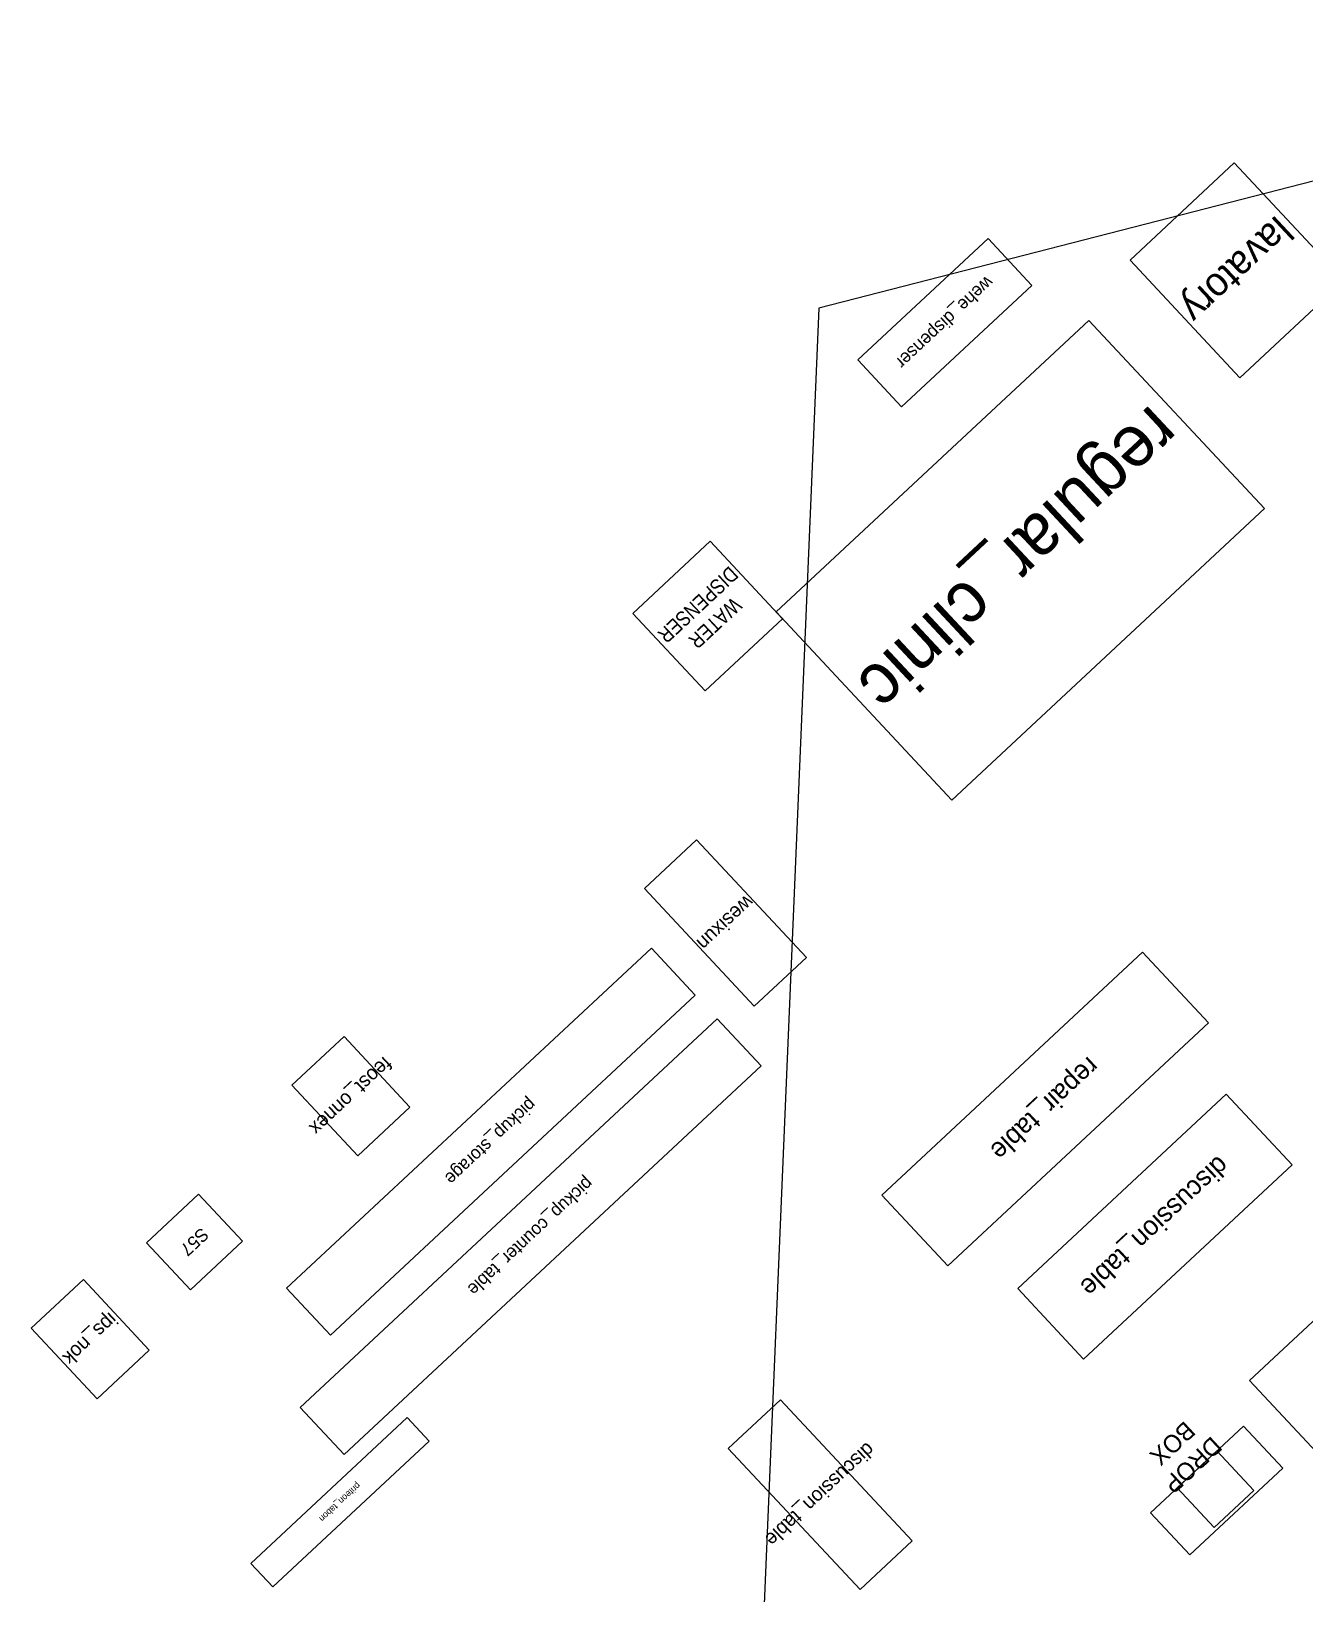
# Model space of a CAD drawing. Header units: metres. Extents: x 172 to 16228, y -2681 to 15684.
# Drawn here: x 172 to 5581, y 6462 to 13102 of the extents above; entities that cross this region are included whole.
import ezdxf
from ezdxf.enums import TextEntityAlignment as Align

# ---------------------------------------------------------------- set-up
doc = ezdxf.new("R2010")
doc.units = ezdxf.units.M
for name, color, linetype in [('FixtureLabels', 2, 'Continuous'), ('Fixtures', 3, 'Continuous'), ('FloorPlan', 1, 'Continuous')]:
    doc.layers.add(name, color=color, linetype=linetype)
doc.layers.add('I-LK FF&E', color=1, linetype='Continuous', lineweight=9)
doc.layers.add('I-LK TEXT', color=31, linetype='Continuous', lineweight=5)
doc.styles.add('LK TXT', font='Arial Narrow.ttf')

# ---------------------------------------------------------------- blocks, each defined once
blk = doc.blocks.new('WATER_DISPENSER_1')
at = {"layer": 'I-LK FF&E'}
blk.add_lwpolyline([(0, 0), (450, 0), (450, 450), (0, 450)], close=True, dxfattribs=at)
at = {"layer": 'I-LK TEXT', "color": 0, "linetype": 'Continuous', "ltscale": 3, "insert": (109.4, 300.4), "char_height": 64.004, "attachment_point": 1, "style": 'LK TXT'}
blk.add_mtext_dynamic_manual_height_columns('\\pxqc;WATER \\PDISPENSER', width=225.434, gutter_width=0.64, heights=[0], dxfattribs=at)
blk = doc.blocks.new('drop box')
at = {"layer": 'I-LK FF&E'}
for points in [[(0, 0), (540, 0), (540, 245), (0, 245)], [(155, 0), (385, 0), (385, 230), (155, 230)]]:
    blk.add_lwpolyline(points, close=True, dxfattribs=at)
at = {"layer": 'I-LK FF&E', "insert": (114.9, 11.4), "char_height": 75, "attachment_point": 1}
blk.add_mtext_dynamic_manual_height_columns('\\pxqc;DROP BOX', width=311.886, gutter_width=1, heights=[0], dxfattribs=at)
blk = doc.blocks.new('DROP_BOX_1')
at = {"layer": 'I-LK FF&E', "color": 0, "linetype": 'Continuous', "ltscale": 3}
blk.add_blockref('DROP BOX', (0, 192.5), dxfattribs=at)

msp = doc.modelspace()

# ---------------------------------------------------------------- linework, layer by layer
at = {"layer": 'Fixtures'}
for points in [[(5281.8, 12542.9), (4839, 12129.9), (5305.3, 11629.9), (5748.1, 12042.8)], [(4235.8, 12221.9), (3682.2, 11705.7), (3868.8, 11505.7), (4422.3, 12021.8)], [(4664.2, 11873.4), (3335.7, 10634.6), (4081.8, 9834.5), (5410.3, 11073.4)], [(2997.8, 9665.1), (2776.4, 9458.7), (3242.7, 8958.6), (3464.1, 9165.1)], [(2805.6, 9205.4), (1255.7, 7760.1), (1442.2, 7560.1), (2992.1, 9005.4)], [(4891.9, 9187.7), (3784.8, 8155.3), (4064.6, 7855.3), (5171.7, 8887.6)], [(3085.4, 8905.4), (1314.1, 7253.6), (1500.6, 7053.6), (3271.9, 8705.4)], [(1500.3, 8829.6), (1278.9, 8623.1), (1558.6, 8323), (1780.1, 8529.5)], [(5247.5, 8584.4), (4361.9, 7758.5), (4641.6, 7458.5), (5527.3, 8284.4)], [(6232.5, 8194), (5346.8, 7368.1), (5813.1, 6868.1), (6698.8, 7694)], [(882.6, 8160.1), (661.2, 7953.6), (847.8, 7753.6), (1069.2, 7960.1)], [(393.2, 7797.2), (171.8, 7590.7), (451.5, 7290.7), (673, 7497.1)], [(3353.7, 7285.9), (3132.3, 7079.4), (3691.9, 6479.3), (3913.3, 6685.8)], [(1768.6, 7210), (1104.4, 6590.6), (1197.6, 6490.6), (1861.9, 7110)]]:
    msp.add_lwpolyline(points, close=True, dxfattribs=at)
at = {"layer": 'FloorPlan'}
msp.add_lwpolyline([(11563.9, 5480.3), (11607.9, 13083.6), (11607.9, 13083.6), (9145, 13097.8), (8375.3, 13102.3), (6802.4, 12770.2), (3516.6, 11925.1), (3150.9, 3227.3), (3132.1, -23), (3132.1, -23), (3415.2, -24.7), (10770.8, -7.8), (10770.8, -7.8)], close=True, dxfattribs=at)

# ---------------------------------------------------------------- block references
at = {"rotation": -137}
for name, p in [('WATER_DISPENSER_1', (3055.9, 10934.6)), ('DROP_BOX_1', (5189.5, 7314.9))]:
    msp.add_blockref(name, p, dxfattribs=at)

# ---------------------------------------------------------------- texts
at = {"layer": 'FixtureLabels'}
for s, height, p in [('lavatory', 121.1, (5293.5, 12086.4)), ('wehe_dispenser', 54.698, (4052.3, 11863.8)), ('regular_clinic', 218.794, (4373, 10854)), ('wesixun', 60.55, (3120.3, 9311.9)), ('feost_onnex', 60.55, (1529.5, 8576.3)), ('repair_table', 82.048, (4478.3, 8521.5)), ('pickup_storage', 54.698, (2123.9, 8382.7)), ('discussion_table', 82.048, (4944.6, 8021.4)), ('pickup_counter_table', 54.698, (2293, 7979.5)), ('S57', 54.7, (865.2, 7956.9)), ('ips_nok', 60.55, (422.4, 7543.9)), ('discussion_table', 60.55, (3522.8, 6882.6)), ('priteon_tabon', 27.349, (1483.1, 6850.3))]:
    msp.add_text(s, height=height, rotation=-137, dxfattribs=at).set_placement(p, align=Align.MIDDLE_CENTER)

doc.saveas('drawing.dxf')
